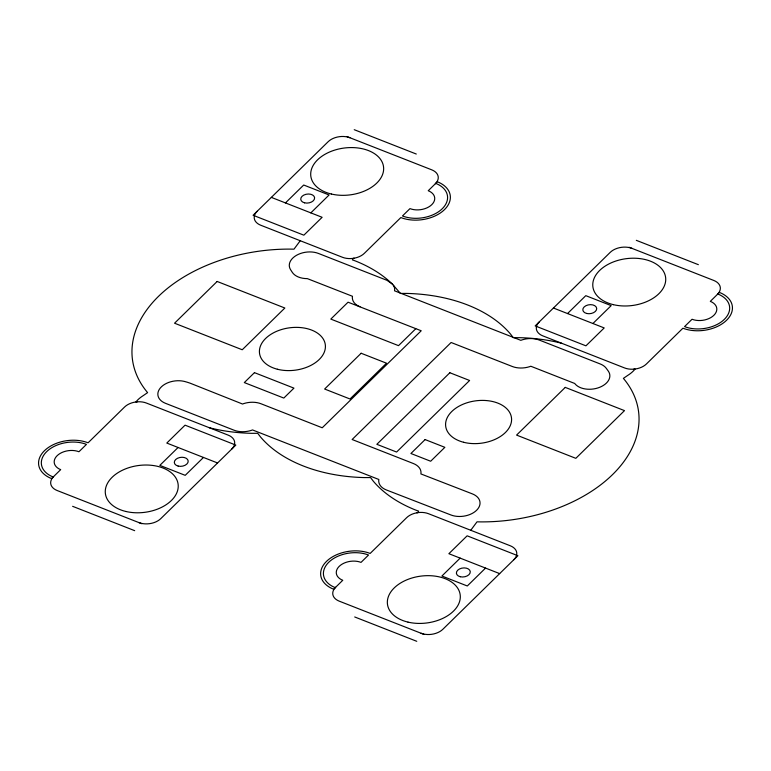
<?xml version="1.0" encoding="UTF-8"?>
<svg xmlns="http://www.w3.org/2000/svg" width="771" height="771" viewBox="0 0 771 771"><rect width="100%" height="100%" fill="white"/><g stroke="black" fill="none" stroke-linecap="round" stroke-linejoin="round"><path stroke-width="1.16" d="M285.453 202.918L303.707 185.021L329.092 194.976L310.838 212.873M300.237 240.725L293.992 249.168A141.401 91.074 -7.4 0 0 158.421 296.43A141.401 91.074 -7.4 0 0 147.608 392.632L143.127 395.696A31.418 20.239 -7.4 0 0 137.065 400.631L135.927 401.999L137.199 401.836M178.082 447.488L159.828 465.376L185.213 475.341L203.467 457.444M415.762 328.745L398.52 345.649L330.817 319.088L348.058 302.193L421.217 330.769L322.239 427.78L261.022 403.763A18.504 11.922 -7.4 0 0 243.819 403.57L242.537 404.033L190.36 383.274A57.632 37.124 -7.4 0 0 183.941 381.317A18.504 11.922 -7.4 0 0 160.339 387.958A18.504 11.922 -7.4 0 0 165.505 403.32L234.047 430.208A18.504 11.922 -7.4 0 0 251.259 430.401L252.541 429.939L378.831 479.475L378.715 480.41A18.504 11.922 -7.4 0 0 386.435 489.98L450.958 514.989A18.504 11.922 -7.4 0 0 476.632 510.248A18.504 11.922 -7.4 0 0 472.315 493.864L420.889 473.924L421.005 473.066A18.504 11.922 -7.4 0 0 413.343 463.516L352.135 439.509L451.112 342.497L512.33 366.504A18.504 11.922 -7.4 0 0 529.532 366.697L530.814 366.244L574.713 383.466L575.455 384.353A18.504 11.922 -7.4 0 0 599.78 387.264A18.504 11.922 -7.4 0 0 608.261 371.053L606.295 368.345A18.504 11.922 -7.4 0 0 600.233 363.97L539.305 340.069A18.504 11.922 -7.4 0 0 522.092 339.876L520.81 340.329L514.084 337.688M567.533 313.556L585.787 295.659L611.172 305.624L592.918 323.512M470.763 530.275L477.008 521.832A141.401 91.074 -7.4 0 0 612.579 474.57A141.401 91.074 -7.4 0 0 623.392 378.368L627.873 375.304A31.418 20.239 -7.4 0 0 633.935 370.369L635.073 369.001L633.801 369.164M460.162 558.127L441.908 576.024L467.293 585.979L485.547 568.082M354.168 258.208L353.282 258.324L352.376 259.875L354.814 260.733A141.401 91.074 -7.4 0 1 392.275 284.017L400.448 293.433L406.828 293.423A141.401 91.074 -7.4 0 1 510.556 334.113L513.274 337.688L519.664 337.679A141.344 91.045 -7.4 0 1 561.577 343.23M416.832 512.792L417.718 512.676L418.624 511.125L416.186 510.267A141.401 91.074 -7.4 0 1 373.27 481.143L370.552 477.567L364.172 477.577A141.401 91.074 -7.4 0 1 260.444 436.887L257.726 433.312L251.336 433.321A141.344 91.045 -7.4 0 1 209.423 427.77M354.236 129.692L416.292 154.036M636.316 240.33L698.372 264.675M347.133 136.65L431.76 169.842A15.709 10.119 -7.4 0 1 435.326 183.768M629.213 247.289L713.84 280.48A15.709 10.119 -7.4 0 1 717.406 294.406M271.344 197.386L322.124 217.297L303.861 235.184L253.09 215.273L328.138 141.719A15.709 10.119 -7.4 0 1 349.957 137.758M553.424 308.024L604.204 327.935L585.941 345.832L535.17 325.911L610.218 252.368A15.709 10.119 -7.4 0 1 632.037 248.397M400.101 292.99L394.521 290.792L394.636 289.877A18.504 11.922 -7.4 0 0 393.47 285.357L393.306 285.116M401.248 293.433L512.937 337.245M217.576 462.976L166.796 443.065L185.059 425.168L235.83 445.089L160.782 518.632A15.709 10.119 -7.4 0 1 138.963 522.603M499.656 573.614L448.876 553.703L467.139 535.816L517.91 555.727L442.862 629.281A15.709 10.119 -7.4 0 1 421.043 633.242M141.787 523.711L57.16 490.52A15.709 10.119 -7.4 0 1 53.594 476.594M423.867 634.35L339.24 601.158A15.709 10.119 -7.4 0 1 335.674 587.232M72.628 506.325L134.684 530.67M354.708 616.964L416.764 641.308M392.275 284.017L386.984 280.326L318.433 253.437A18.504 11.922 -7.4 0 0 296.334 255.403A18.504 11.922 -7.4 0 0 290.6 269.725L292.276 272.317A18.504 11.922 -7.4 0 0 307.359 278.63L352.472 296.286L352.347 297.201A18.504 11.922 -7.4 0 0 360.009 306.762M717.811 294.011A28.633 18.437 -7.4 0 1 724.316 319.377A28.633 18.437 -7.4 0 1 684.552 326.605L692.05 319.252A15.709 10.119 -7.4 0 0 713.879 315.291A15.709 10.119 -7.4 0 0 710.313 301.365L719.439 292.421A31.418 20.239 -7.4 0 1 726.571 320.264A31.418 20.239 -7.4 0 1 682.923 328.195L646.416 363.979A15.709 10.119 -7.4 0 1 624.597 367.95L542.794 335.857A15.709 10.119 -7.4 0 1 539.228 321.941M435.731 183.373A28.633 18.437 -7.4 0 1 442.236 208.739A28.633 18.437 -7.4 0 1 402.472 215.967L409.97 208.613A15.709 10.119 -7.4 0 0 431.799 204.643A15.709 10.119 -7.4 0 0 428.233 190.726L437.359 181.773A31.418 20.239 -7.4 0 1 444.491 209.625A31.418 20.239 -7.4 0 1 400.843 217.557L364.336 253.341A15.709 10.119 -7.4 0 1 342.517 257.302L260.714 225.219A15.709 10.119 -7.4 0 1 257.148 211.293M335.269 587.627A28.633 18.437 -7.4 0 1 328.764 562.261A28.633 18.437 -7.4 0 1 368.528 555.033L361.03 562.387A15.709 10.119 -7.4 0 0 339.201 566.357A15.709 10.119 -7.4 0 0 342.767 580.274L333.641 589.227A31.418 20.239 -7.4 0 1 326.509 561.375A31.418 20.239 -7.4 0 1 370.157 553.443L406.664 517.659A15.709 10.119 -7.4 0 1 428.483 513.698L510.286 545.781A15.709 10.119 -7.4 0 1 513.852 559.707M53.189 476.989A28.633 18.437 -7.4 0 1 46.684 451.623A28.633 18.437 -7.4 0 1 86.448 444.395L78.95 451.748A15.709 10.119 -7.4 0 0 57.121 455.709A15.709 10.119 -7.4 0 0 60.687 469.635L51.561 478.579A31.418 20.239 -7.4 0 1 44.429 450.736A31.418 20.239 -7.4 0 1 88.077 442.805L124.584 407.021A15.709 10.119 -7.4 0 1 146.403 403.05L228.206 435.143A15.709 10.119 -7.4 0 1 231.772 449.059M217.143 281.463L174.554 323.213L242.248 349.764L284.846 308.014L217.143 281.463M254.459 372.644L244.311 382.58L283.805 398.067L293.944 388.131L254.459 372.644M361.136 353.253L324.63 389.027L350.015 398.993L386.522 363.208L361.136 353.253M449.859 372.74L376.846 444.308L396.593 452.047L469.606 380.488L449.859 372.74M425.11 439.576L410.914 453.493L430.661 461.241L444.857 447.325L425.11 439.576M565.259 387.389L516.58 435.095L575.821 458.331L624.5 410.625L565.259 387.389M586.673 313.469A6.987 4.501 -7.4 0 0 596.687 308.381A6.987 4.501 -7.4 0 0 585.902 305.721A6.987 4.501 -7.4 0 0 586.673 313.469M613.417 304.67A36.661 23.612 -7.4 0 0 665.633 277.579A36.661 23.612 -7.4 0 0 608.705 264.039A36.661 23.612 -7.4 0 0 613.417 304.67M304.593 202.831A6.987 4.501 -7.4 0 0 314.607 197.742A6.987 4.501 -7.4 0 0 303.822 195.082A6.987 4.501 -7.4 0 0 304.593 202.831M331.337 194.022A36.661 23.612 -7.4 0 0 383.553 166.941A36.661 23.612 -7.4 0 0 326.625 153.4A36.661 23.612 -7.4 0 0 331.337 194.022M460.239 576.737A6.987 4.501 -7.4 0 0 470.262 571.639A6.987 4.501 -7.4 0 0 459.477 568.979A6.987 4.501 -7.4 0 0 460.239 576.737M408.004 622.12A36.661 23.612 -7.4 0 0 460.21 595.029A36.661 23.612 -7.4 0 0 403.281 581.488A36.661 23.612 -7.4 0 0 408.004 622.12M178.159 466.089A6.987 4.501 -7.4 0 0 188.182 461A6.987 4.501 -7.4 0 0 177.397 458.34A6.987 4.501 -7.4 0 0 178.159 466.089M125.914 511.481A36.661 23.612 -7.4 0 0 178.13 484.39A36.661 23.612 -7.4 0 0 121.201 470.85A36.661 23.612 -7.4 0 0 125.914 511.481M463.525 442.255A33.163 21.366 -7.4 0 0 511.549 418.451A33.163 21.366 -7.4 0 0 460.682 405.324A33.163 21.366 -7.4 0 0 463.525 442.255M277.358 369.232A33.163 21.366 -7.4 0 0 325.381 345.437A33.163 21.366 -7.4 0 0 274.505 332.301A33.163 21.366 -7.4 0 0 277.358 369.232"/></g></svg>
